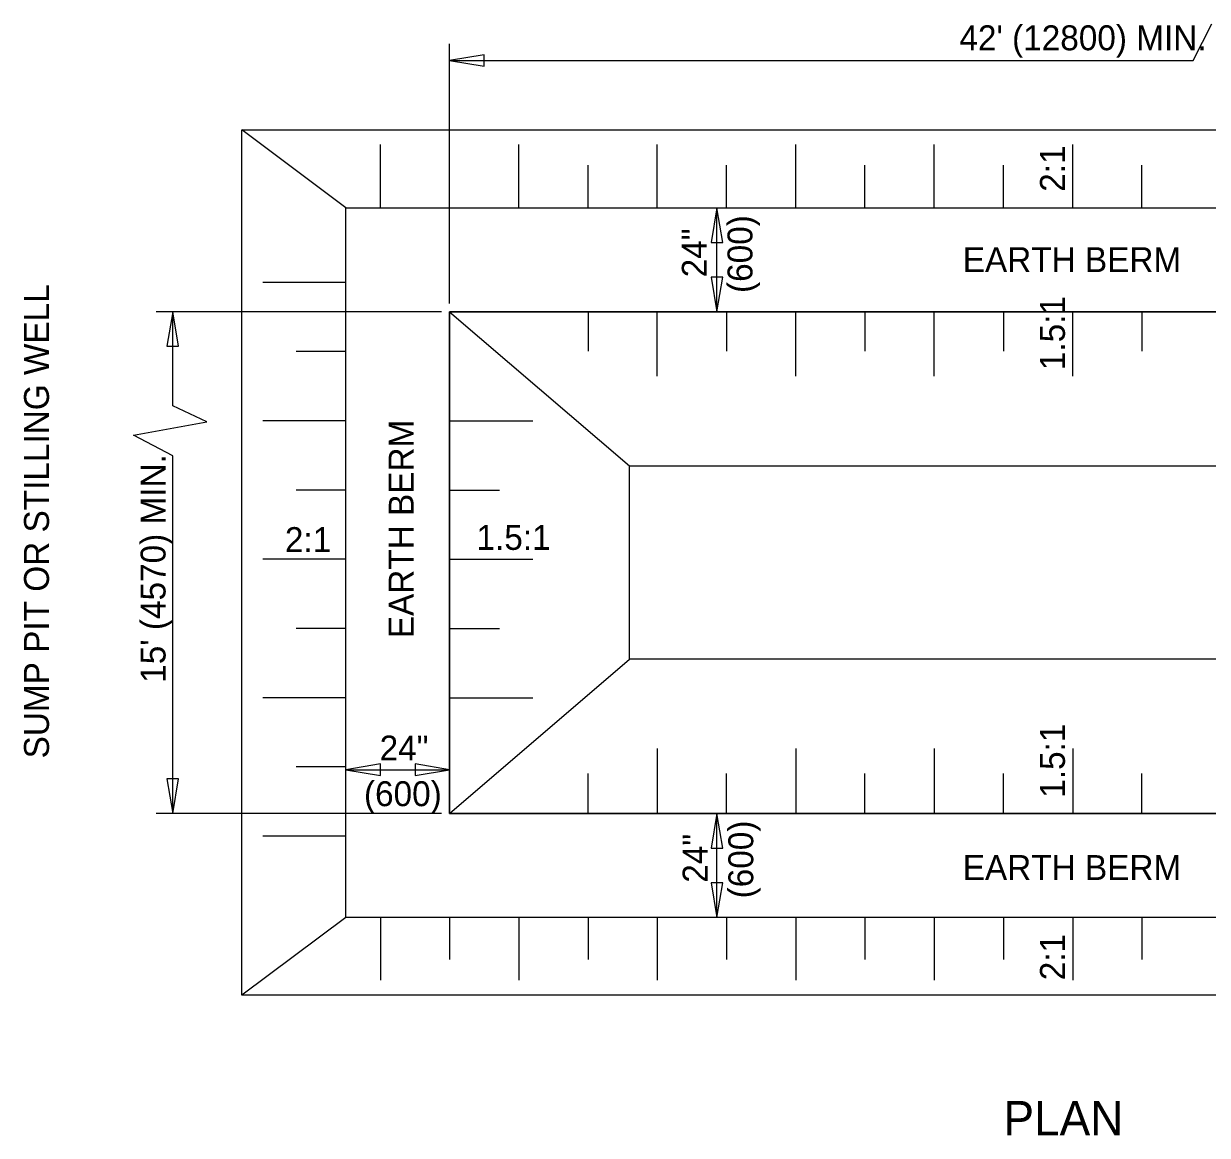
# Model space of a CAD drawing. Extents: x 1.2 to 17.3, y 0.2 to 9.9.
# Drawn here: x 1.233 to 5.507, y 5.652 to 9.666 of the extents above; entities that cross this region are included whole.
import ezdxf

# ---------------------------------------------------------------- set-up
doc = ezdxf.new("R2010")
doc.units = 0
for name, color, linetype in [('SD_P_Dimension Lines', 7, 'Continuous'), ('SD_P_Dimension Text', 7, 'Continuous'), ('SD_P_Prop Object Lines', 7, 'Continuous'), ('SD_P_Shading', 7, 'Continuous'), ('SD_P_Subtitles', 7, 'Continuous')]:
    doc.layers.add(name, color=color, linetype=linetype)

msp = doc.modelspace()

# ---------------------------------------------------------------- linework, layer by layer
at = {"layer": 'SD_P_Dimension Lines'}
for p, q in [((5.456, 9.533), (5.524, 9.666)), ((2.771, 8.656), (2.771, 9.593)), ((2.896, 9.554), (2.771, 9.533)), ((2.771, 9.533), (2.896, 9.512)), ((2.771, 9.533), (5.456, 9.533)), ((2.896, 9.512), (2.896, 9.554)), ((3.736, 9.001), (3.715, 8.876)), ((3.736, 8.626), (3.736, 9.001)), ((3.757, 8.876), (3.736, 9.001)), ((3.715, 8.876), (3.757, 8.876)), ((3.715, 8.751), (3.736, 8.626)), ((3.757, 8.751), (3.715, 8.751)), ((3.736, 8.626), (3.757, 8.751)), ((2.741, 8.626), (1.711, 8.626)), ((1.771, 8.626), (1.75, 8.501)), ((1.792, 8.501), (1.771, 8.626)), ((1.771, 8.286), (1.771, 8.626)), ((1.75, 8.501), (1.792, 8.501)), ((1.894, 8.228), (1.771, 8.286)), ((1.629, 8.18), (1.894, 8.228)), ((1.771, 8.105), (1.629, 8.18)), ((1.771, 6.814), (1.771, 8.105)), ((2.521, 6.993), (2.396, 6.972)), ((2.396, 6.972), (2.771, 6.972)), ((2.396, 6.972), (2.521, 6.951)), ((2.521, 6.951), (2.521, 6.993)), ((2.771, 6.972), (2.646, 6.993)), ((2.646, 6.993), (2.646, 6.951)), ((2.646, 6.951), (2.771, 6.972)), ((1.75, 6.939), (1.771, 6.814)), ((1.792, 6.939), (1.75, 6.939)), ((1.771, 6.814), (1.792, 6.939)), ((2.741, 6.814), (1.711, 6.814)), ((3.736, 6.814), (3.715, 6.689)), ((3.736, 6.439), (3.736, 6.814)), ((3.757, 6.689), (3.736, 6.814)), ((3.715, 6.689), (3.757, 6.689)), ((3.715, 6.564), (3.736, 6.439)), ((3.757, 6.564), (3.715, 6.564)), ((3.736, 6.439), (3.757, 6.564))]:
    msp.add_line(p, q, dxfattribs=at)
at = {"layer": 'SD_P_Prop Object Lines'}
for p, q in [((2.021, 6.158), (2.021, 9.283)), ((2.021, 9.283), (8.021, 9.283)), ((2.396, 9.001), (2.021, 9.283)), ((2.521, 9.003), (2.521, 9.23)), ((3.021, 9.003), (3.021, 9.23)), ((3.521, 9.003), (3.521, 9.23)), ((4.021, 9.003), (4.021, 9.23)), ((4.521, 9.003), (4.521, 9.23)), ((5.021, 9.003), (5.021, 9.23)), ((2.771, 9.003), (2.771, 9.155)), ((3.271, 9.003), (3.271, 9.155)), ((3.771, 9.003), (3.771, 9.155)), ((4.271, 9.003), (4.271, 9.155)), ((4.771, 9.003), (4.771, 9.155)), ((5.271, 9.003), (5.271, 9.155)), ((2.396, 9.001), (7.646, 9.001)), ((2.396, 6.439), (2.396, 9.001)), ((2.396, 8.732), (2.096, 8.732)), ((2.771, 6.814), (2.771, 8.626)), ((2.771, 8.626), (7.271, 8.626)), ((2.771, 8.626), (3.421, 8.07)), ((3.271, 8.628), (3.271, 8.483)), ((3.521, 8.393), (3.521, 8.628)), ((3.771, 8.628), (3.771, 8.483)), ((4.021, 8.393), (4.021, 8.628)), ((4.271, 8.628), (4.271, 8.483)), ((4.521, 8.393), (4.521, 8.628)), ((4.771, 8.628), (4.771, 8.483)), ((5.021, 8.393), (5.021, 8.628)), ((5.271, 8.628), (5.271, 8.483)), ((2.396, 8.482), (2.217, 8.482)), ((2.396, 8.232), (2.096, 8.232)), ((2.772, 8.232), (3.072, 8.232)), ((3.421, 8.07), (6.621, 8.07)), ((3.421, 7.371), (3.421, 8.07)), ((2.396, 7.982), (2.217, 7.982)), ((2.772, 7.982), (2.951, 7.982)), ((2.396, 7.732), (2.096, 7.732)), ((2.772, 7.732), (3.072, 7.732)), ((2.396, 7.482), (2.217, 7.482)), ((2.772, 7.482), (2.951, 7.482)), ((2.771, 6.814), (3.421, 7.371)), ((6.621, 7.371), (3.421, 7.371)), ((2.396, 7.232), (2.096, 7.232)), ((2.772, 7.232), (3.072, 7.232)), ((3.521, 7.049), (3.521, 6.814)), ((4.021, 7.049), (4.021, 6.814)), ((4.521, 7.049), (4.521, 6.814)), ((5.021, 7.049), (5.021, 6.814)), ((2.396, 6.982), (2.217, 6.982)), ((3.271, 6.814), (3.271, 6.959)), ((3.771, 6.814), (3.771, 6.959)), ((4.271, 6.814), (4.271, 6.959)), ((4.771, 6.814), (4.771, 6.959)), ((5.271, 6.814), (5.271, 6.959)), ((7.271, 6.814), (2.771, 6.814)), ((2.396, 6.732), (2.096, 6.732)), ((2.396, 6.439), (2.021, 6.158)), ((7.646, 6.439), (2.396, 6.439)), ((2.521, 6.439), (2.521, 6.212)), ((2.771, 6.439), (2.771, 6.287)), ((3.021, 6.439), (3.021, 6.212)), ((3.271, 6.439), (3.271, 6.287)), ((3.521, 6.439), (3.521, 6.212)), ((3.771, 6.439), (3.771, 6.287)), ((4.021, 6.439), (4.021, 6.212)), ((4.271, 6.439), (4.271, 6.287)), ((4.521, 6.439), (4.521, 6.212)), ((4.771, 6.439), (4.771, 6.287)), ((5.021, 6.439), (5.021, 6.212)), ((5.271, 6.439), (5.271, 6.287)), ((8.021, 6.158), (2.021, 6.158))]:
    msp.add_line(p, q, dxfattribs=at)
at = {"layer": 'SD_P_Shading'}
for p, q in [((2.021, 9.283), (8.021, 9.283)), ((2.021, 6.158), (2.021, 9.283)), ((2.771, 6.814), (2.771, 8.626)), ((2.771, 8.626), (7.271, 8.626)), ((7.271, 8.626), (2.771, 8.626)), ((2.771, 8.626), (2.771, 6.814)), ((7.271, 6.814), (2.771, 6.814)), ((2.771, 6.814), (7.271, 6.814)), ((8.021, 6.158), (2.021, 6.158))]:
    msp.add_line(p, q, dxfattribs=at)

# ---------------------------------------------------------------- texts
at = {"layer": 'SD_P_Dimension Text'}
for s, p in [("42' (12800) MIN.", (4.612, 9.57)), ('EARTH BERM', (4.624, 8.769)), ('2:1', (2.176, 7.758)), ('1.5:1', (2.868, 7.766)), ('24"', (2.5181, 7.0055)), ('(600)', (2.4616, 6.8405)), ('EARTH BERM', (4.624, 6.574))]:
    msp.add_text(s, height=0.09, dxfattribs=at).set_placement(p)
for s, p in [('2:1', (4.993, 9.059)), ('(600)', (3.8645, 8.6936)), ('24"', (3.6995, 8.7501)), ('SUMP PIT OR STILLING WELL', (1.324, 7.013)), ('1.5:1', (4.993, 8.415)), ('EARTH BERM', (2.641, 7.447)), ("15' (4570) MIN.", (1.745, 7.286)), ('1.5:1', (4.993, 6.871)), ('(600)', (3.8675, 6.5076)), ('24"', (3.7025, 6.5641)), ('2:1', (4.993, 6.212))]:
    msp.add_text(s, height=0.09, rotation=90, dxfattribs=at).set_placement(p)
at = {"layer": 'SD_P_Subtitles'}
msp.add_text('PLAN', height=0.124, dxfattribs=at).set_placement((4.771, 5.652))

doc.saveas('drawing.dxf')
